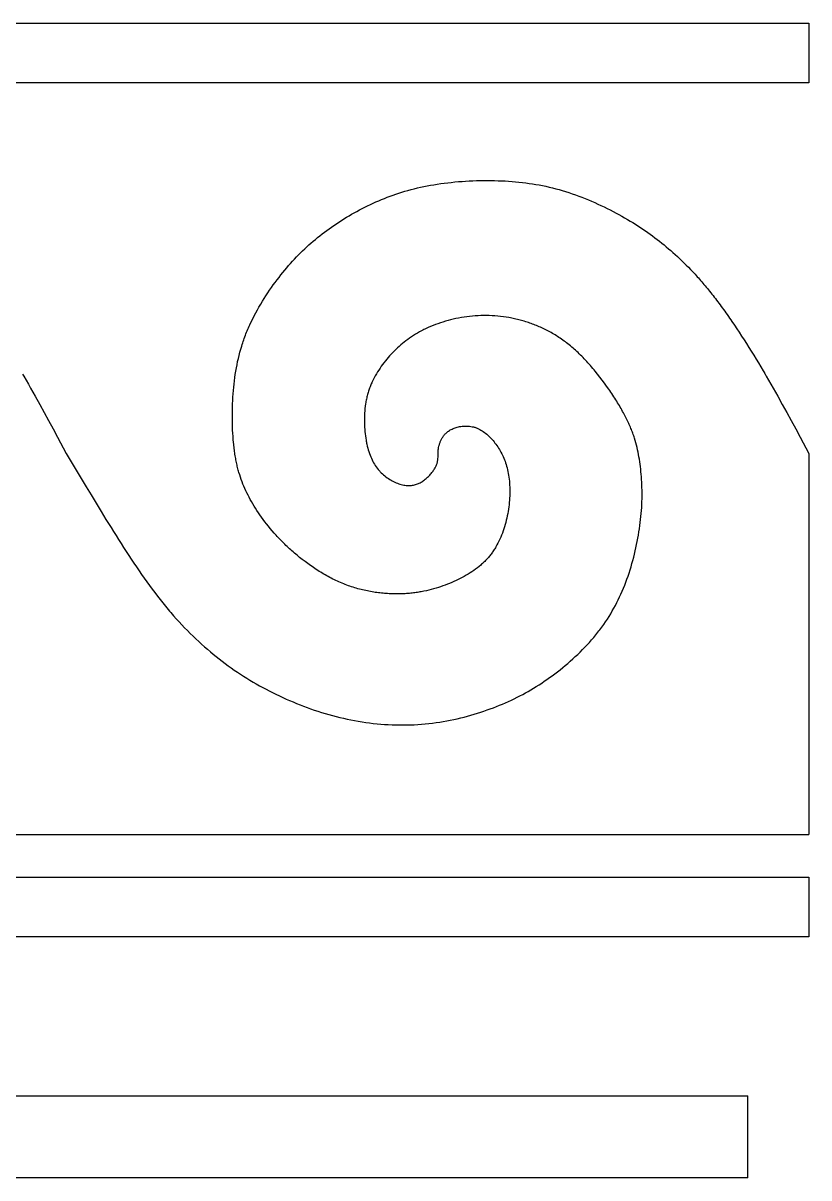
# Model space of a CAD drawing. Extents: x 0 to 279, y 0 to 212.
# Drawn here: x 103.3 to 137.5, y 161.3 to 211.6 of the extents above; entities that cross this region are included whole.
import ezdxf

# ---------------------------------------------------------------- set-up
doc = ezdxf.new("R2010")
doc.units = 0
doc.layers.add('LAYER_1', color=18, linetype='CONTINUOUS')

msp = doc.modelspace()

# ---------------------------------------------------------------- linework, layer by layer
at = {"layer": 'LAYER_1'}
for points in [[(102.152, 211.577), (103.663, 211.577), (105.176, 211.577), (106.689, 211.577), (108.199, 211.577), (108.952, 211.577), (109.703, 211.577), (110.452, 211.577), (111.198, 211.577), (111.942, 211.577), (112.682, 211.577), (113.418, 211.577), (114.151, 211.577), (114.879, 211.577), (115.602, 211.577), (115.961, 211.577), (116.32, 211.577), (116.676, 211.577), (117.032, 211.577), (117.386, 211.577), (117.738, 211.577), (118.089, 211.577), (118.439, 211.577), (118.786, 211.577), (119.132, 211.577), (119.476, 211.577), (119.819, 211.577), (120.159, 211.577), (120.498, 211.577), (120.834, 211.577), (121.169, 211.577), (121.502, 211.577), (121.832, 211.577), (122.161, 211.577), (122.487, 211.577), (122.811, 211.577), (123.133, 211.577), (123.452, 211.577), (123.77, 211.577), (124.084, 211.577), (124.397, 211.577), (124.706, 211.577), (125.014, 211.577), (125.318, 211.577), (125.62, 211.577), (125.92, 211.577), (126.216, 211.577), (126.51, 211.577), (126.801, 211.577), (127.089, 211.577), (127.375, 211.577), (127.657, 211.577), (127.936, 211.577), (128.213, 211.577), (128.486, 211.577), (128.756, 211.577), (129.023, 211.577), (129.286, 211.577), (129.546, 211.577), (129.803, 211.577), (130.057, 211.577), (130.307, 211.577), (130.554, 211.577), (130.797, 211.577), (131.037, 211.577), (131.273, 211.577), (131.505, 211.577), (131.734, 211.577), (131.959, 211.577), (132.18, 211.577), (132.398, 211.577), (132.611, 211.577), (132.821, 211.577), (133.026, 211.577), (133.228, 211.577), (133.425, 211.577), (133.619, 211.577), (133.808, 211.577), (133.993, 211.577), (134.174, 211.577), (134.35, 211.577), (134.522, 211.577), (134.69, 211.577), (134.854, 211.577), (135.012, 211.577), (135.167, 211.577), (135.316, 211.577), (135.462, 211.577), (135.602, 211.577), (135.738, 211.577), (135.869, 211.577), (135.995, 211.577), (136.116, 211.577), (136.233, 211.577), (136.344, 211.577), (136.451, 211.577), (136.552, 211.577), (136.649, 211.577), (136.74, 211.577), (136.784, 211.577), (136.826, 211.577), (136.867, 211.577), (136.907, 211.577), (136.945, 211.577), (136.982, 211.577), (137.018, 211.577), (137.053, 211.577), (137.086, 211.577), (137.118, 211.577), (137.148, 211.577), (137.177, 211.577), (137.205, 211.577), (137.231, 211.577), (137.256, 211.577), (137.28, 211.577), (137.302, 211.577), (137.323, 211.577), (137.342, 211.577), (137.36, 211.577), (137.377, 211.577), (137.392, 211.577), (137.406, 211.577), (137.418, 211.577), (137.429, 211.577), (137.439, 211.577), (137.447, 211.577), (137.453, 211.577), (137.458, 211.577), (137.462, 211.577), (137.464, 211.577), (137.465, 211.577)], [(137.465, 211.577), (137.465, 211.577), (137.465, 211.577), (137.465, 211.577), (137.465, 211.577), (137.465, 211.577), (137.465, 211.576), (137.465, 211.576), (137.465, 211.575), (137.465, 211.575), (137.465, 211.574), (137.465, 211.574), (137.465, 211.573), (137.465, 211.572), (137.465, 211.572), (137.465, 211.571), (137.465, 211.57), (137.465, 211.569), (137.465, 211.568), (137.465, 211.567), (137.465, 211.566), (137.465, 211.565), (137.465, 211.563), (137.465, 211.562), (137.465, 211.561), (137.465, 211.559), (137.465, 211.558), (137.465, 211.556), (137.465, 211.555), (137.465, 211.553), (137.465, 211.552), (137.465, 211.55), (137.465, 211.548), (137.465, 211.544), (137.465, 211.541), (137.465, 211.536), (137.465, 211.532), (137.465, 211.528), (137.465, 211.523), (137.465, 211.518), (137.465, 211.513), (137.465, 211.508), (137.465, 211.502), (137.465, 211.497), (137.465, 211.491), (137.465, 211.485), (137.465, 211.478), (137.465, 211.472), (137.465, 211.466), (137.465, 211.459), (137.465, 211.452), (137.465, 211.445), (137.465, 211.437), (137.465, 211.43), (137.465, 211.422), (137.465, 211.415), (137.465, 211.407), (137.465, 211.398), (137.465, 211.39), (137.465, 211.382), (137.465, 211.373), (137.465, 211.364), (137.465, 211.355), (137.465, 211.346), (137.465, 211.337), (137.465, 211.328), (137.465, 211.318), (137.465, 211.309), (137.465, 211.299), (137.465, 211.289), (137.465, 211.279), (137.465, 211.269), (137.465, 211.258), (137.465, 211.248), (137.465, 211.237), (137.465, 211.226), (137.465, 211.216), (137.465, 211.205), (137.465, 211.193), (137.465, 211.182), (137.465, 211.171), (137.465, 211.159), (137.465, 211.148), (137.465, 211.136), (137.465, 211.124), (137.465, 211.112), (137.465, 211.1), (137.465, 211.088), (137.465, 211.076), (137.465, 211.063), (137.465, 211.051), (137.465, 211.038), (137.465, 211.026), (137.465, 211.013), (137.465, 211), (137.465, 210.987), (137.465, 210.974), (137.465, 210.961), (137.465, 210.947), (137.465, 210.934), (137.465, 210.921), (137.465, 210.907), (137.465, 210.894), (137.465, 210.88), (137.465, 210.866), (137.465, 210.853), (137.465, 210.839), (137.465, 210.825), (137.465, 210.811), (137.465, 210.797), (137.465, 210.783), (137.465, 210.768), (137.465, 210.754), (137.465, 210.74), (137.465, 210.725), (137.465, 210.711), (137.465, 210.696), (137.465, 210.667), (137.465, 210.638), (137.465, 210.608), (137.465, 210.579), (137.465, 210.549), (137.465, 210.519), (137.465, 210.489), (137.465, 210.459), (137.465, 210.429), (137.465, 210.398), (137.465, 210.337), (137.465, 210.276), (137.465, 210.215), (137.465, 210.155), (137.465, 210.124), (137.465, 210.094), (137.465, 210.064), (137.465, 210.034), (137.465, 210.004), (137.465, 209.974), (137.465, 209.944), (137.465, 209.915), (137.465, 209.885), (137.465, 209.856), (137.465, 209.842), (137.465, 209.827), (137.465, 209.813), (137.465, 209.799), (137.465, 209.784), (137.465, 209.77), (137.465, 209.756), (137.465, 209.742), (137.465, 209.728), (137.465, 209.714), (137.465, 209.7), (137.465, 209.686), (137.465, 209.673), (137.465, 209.659), (137.465, 209.646), (137.465, 209.632), (137.465, 209.619), (137.465, 209.605), (137.465, 209.592), (137.465, 209.579), (137.465, 209.566), (137.465, 209.553), (137.465, 209.54), (137.465, 209.527), (137.465, 209.515), (137.465, 209.502), (137.465, 209.49), (137.465, 209.477), (137.465, 209.465), (137.465, 209.453), (137.465, 209.441), (137.465, 209.429), (137.465, 209.417), (137.465, 209.405), (137.465, 209.394), (137.465, 209.382), (137.465, 209.371), (137.465, 209.359), (137.465, 209.348), (137.465, 209.337), (137.465, 209.326), (137.465, 209.316), (137.465, 209.305), (137.465, 209.295), (137.465, 209.284), (137.465, 209.274), (137.465, 209.264), (137.465, 209.254), (137.465, 209.244), (137.465, 209.234), (137.465, 209.225), (137.465, 209.216), (137.465, 209.206), (137.465, 209.197), (137.465, 209.188), (137.465, 209.18), (137.465, 209.171), (137.465, 209.163), (137.465, 209.154), (137.465, 209.146), (137.465, 209.138), (137.465, 209.13), (137.465, 209.123), (137.465, 209.115), (137.465, 209.108), (137.465, 209.101), (137.465, 209.094), (137.465, 209.087), (137.465, 209.081), (137.465, 209.074), (137.465, 209.068), (137.465, 209.062), (137.465, 209.056), (137.465, 209.051), (137.465, 209.045), (137.465, 209.04), (137.465, 209.035), (137.465, 209.03), (137.465, 209.025), (137.465, 209.021), (137.465, 209.016), (137.465, 209.012), (137.465, 209.008), (137.465, 209.005), (137.465, 209.003), (137.465, 209.001), (137.465, 209), (137.465, 208.998), (137.465, 208.996), (137.465, 208.995), (137.465, 208.994), (137.465, 208.992), (137.465, 208.991), (137.465, 208.989), (137.465, 208.988), (137.465, 208.987), (137.465, 208.986), (137.465, 208.985), (137.465, 208.984), (137.465, 208.983), (137.465, 208.982), (137.465, 208.981), (137.465, 208.98), (137.465, 208.98), (137.465, 208.979), (137.465, 208.978), (137.465, 208.978), (137.465, 208.977), (137.465, 208.977), (137.465, 208.977), (137.465, 208.976), (137.465, 208.976), (137.465, 208.976), (137.465, 208.976), (137.465, 208.976), (137.465, 208.976)], [(137.465, 208.976), (137.464, 208.976), (137.462, 208.976), (137.458, 208.976), (137.453, 208.976), (137.447, 208.976), (137.439, 208.976), (137.429, 208.976), (137.418, 208.976), (137.406, 208.976), (137.392, 208.976), (137.377, 208.976), (137.36, 208.976), (137.342, 208.976), (137.323, 208.976), (137.302, 208.976), (137.28, 208.976), (137.256, 208.976), (137.231, 208.976), (137.205, 208.976), (137.177, 208.976), (137.148, 208.976), (137.118, 208.976), (137.086, 208.976), (137.053, 208.976), (137.018, 208.976), (136.982, 208.976), (136.945, 208.976), (136.907, 208.976), (136.867, 208.976), (136.826, 208.976), (136.784, 208.976), (136.74, 208.976), (136.649, 208.976), (136.552, 208.976), (136.451, 208.976), (136.344, 208.976), (136.233, 208.976), (136.116, 208.976), (135.995, 208.976), (135.869, 208.976), (135.738, 208.976), (135.602, 208.976), (135.462, 208.976), (135.316, 208.976), (135.167, 208.976), (135.012, 208.976), (134.854, 208.976), (134.69, 208.976), (134.522, 208.976), (134.35, 208.976), (134.174, 208.976), (133.993, 208.976), (133.808, 208.976), (133.619, 208.976), (133.425, 208.976), (133.228, 208.976), (133.026, 208.976), (132.821, 208.976), (132.611, 208.976), (132.398, 208.976), (132.18, 208.976), (131.959, 208.976), (131.734, 208.976), (131.505, 208.976), (131.273, 208.976), (131.037, 208.976), (130.797, 208.976), (130.554, 208.976), (130.307, 208.976), (130.057, 208.976), (129.803, 208.976), (129.546, 208.976), (129.286, 208.976), (129.023, 208.976), (128.756, 208.976), (128.486, 208.976), (128.213, 208.976), (127.936, 208.976), (127.657, 208.976), (127.375, 208.976), (127.089, 208.976), (126.801, 208.976), (126.51, 208.976), (126.216, 208.976), (125.92, 208.976), (125.62, 208.976), (125.318, 208.976), (125.014, 208.976), (124.706, 208.976), (124.397, 208.976), (124.084, 208.976), (123.77, 208.976), (123.452, 208.976), (123.133, 208.976), (122.811, 208.976), (122.487, 208.976), (122.161, 208.976), (121.832, 208.976), (121.502, 208.976), (121.169, 208.976), (120.834, 208.976), (120.498, 208.976), (120.159, 208.976), (119.819, 208.976), (119.476, 208.976), (119.132, 208.976), (118.786, 208.976), (118.439, 208.976), (118.089, 208.976), (117.738, 208.976), (117.386, 208.976), (117.032, 208.976), (116.676, 208.976), (116.32, 208.976), (115.961, 208.976), (115.602, 208.976), (114.879, 208.976), (114.151, 208.976), (113.418, 208.976), (112.682, 208.976), (111.942, 208.976), (111.198, 208.976), (110.452, 208.976), (109.703, 208.976), (108.952, 208.976), (108.199, 208.976), (106.689, 208.976), (105.176, 208.976), (103.663, 208.976), (102.152, 208.976)], [(105.175, 192.848), (105.605, 192.124), (105.82, 191.763), (106.035, 191.403), (106.251, 191.043), (106.467, 190.685), (106.684, 190.329), (106.901, 189.975), (107.12, 189.623), (107.229, 189.448), (107.339, 189.273), (107.449, 189.1), (107.559, 188.927), (107.669, 188.755), (107.78, 188.584), (107.891, 188.414), (108.002, 188.245), (108.114, 188.078), (108.226, 187.912), (108.339, 187.747), (108.451, 187.584), (108.565, 187.423), (108.678, 187.264), (108.792, 187.106), (108.907, 186.95), (109.022, 186.797), (109.137, 186.645), (109.253, 186.496), (109.369, 186.349), (109.486, 186.205), (109.545, 186.134), (109.604, 186.063), (109.663, 185.993), (109.722, 185.924), (109.84, 185.787), (109.959, 185.653), (110.079, 185.521), (110.199, 185.391), (110.32, 185.264), (110.442, 185.139), (110.564, 185.017), (110.687, 184.897), (110.81, 184.778), (110.934, 184.663), (111.059, 184.549), (111.184, 184.437), (111.311, 184.327), (111.438, 184.219), (111.565, 184.114), (111.694, 184.01), (111.823, 183.908), (111.953, 183.808), (112.083, 183.709), (112.215, 183.613), (112.347, 183.518), (112.48, 183.425), (112.614, 183.334), (112.749, 183.244), (112.885, 183.156), (113.021, 183.07), (113.159, 182.986), (113.297, 182.903), (113.436, 182.822), (113.576, 182.742), (113.718, 182.664), (113.86, 182.588), (114.003, 182.513), (114.147, 182.44), (114.292, 182.368), (114.439, 182.298), (114.586, 182.23), (114.734, 182.163), (114.884, 182.097), (115.034, 182.033), (115.186, 181.971), (115.338, 181.91), (115.491, 181.851), (115.645, 181.793), (115.8, 181.738), (115.956, 181.684), (116.113, 181.632), (116.27, 181.582), (116.428, 181.534), (116.586, 181.488), (116.746, 181.444), (116.905, 181.401), (117.065, 181.362), (117.226, 181.324), (117.387, 181.288), (117.549, 181.255), (117.711, 181.224), (117.873, 181.195), (118.035, 181.168), (118.198, 181.144), (118.361, 181.122), (118.524, 181.103), (118.687, 181.086), (118.85, 181.071), (119.013, 181.059), (119.176, 181.049), (119.338, 181.041), (119.501, 181.036), (119.663, 181.033), (119.825, 181.032), (119.986, 181.034), (120.147, 181.038), (120.308, 181.045), (120.468, 181.054), (120.627, 181.065), (120.786, 181.079), (120.944, 181.095), (121.101, 181.114), (121.257, 181.134), (121.413, 181.158), (121.567, 181.183), (121.721, 181.21), (121.874, 181.24), (122.025, 181.272), (122.176, 181.305), (122.325, 181.341), (122.474, 181.378), (122.621, 181.417), (122.766, 181.458), (122.911, 181.5), (123.054, 181.544), (123.195, 181.59), (123.335, 181.637), (123.474, 181.685), (123.611, 181.735), (123.747, 181.785), (123.881, 181.838), (124.013, 181.891), (124.143, 181.945), (124.273, 182.001), (124.4, 182.058), (124.527, 182.116), (124.652, 182.176), (124.775, 182.237), (124.898, 182.299), (125.02, 182.363), (125.14, 182.429), (125.26, 182.496), (125.378, 182.564), (125.496, 182.635), (125.613, 182.707), (125.73, 182.78), (125.846, 182.856), (125.961, 182.933), (126.076, 183.012), (126.191, 183.094), (126.306, 183.177), (126.42, 183.262), (126.533, 183.349), (126.647, 183.437), (126.759, 183.528), (126.871, 183.62), (126.982, 183.714), (127.092, 183.81), (127.201, 183.907), (127.308, 184.006), (127.415, 184.106), (127.52, 184.208), (127.623, 184.311), (127.724, 184.416), (127.824, 184.521), (127.922, 184.628), (128.018, 184.736), (128.112, 184.846), (128.203, 184.956), (128.248, 185.012), (128.292, 185.067), (128.336, 185.123), (128.379, 185.18), (128.421, 185.236), (128.463, 185.293), (128.504, 185.35), (128.545, 185.407), (128.624, 185.523), (128.701, 185.639), (128.776, 185.756), (128.848, 185.874), (128.918, 185.994), (128.986, 186.114), (129.052, 186.236), (129.116, 186.358), (129.177, 186.482), (129.237, 186.607), (129.295, 186.732), (129.35, 186.859), (129.404, 186.987), (129.456, 187.117), (129.506, 187.247), (129.555, 187.379), (129.602, 187.512), (129.647, 187.646), (129.69, 187.781), (129.732, 187.917), (129.772, 188.053), (129.81, 188.191), (129.846, 188.329), (129.881, 188.467), (129.914, 188.606), (129.946, 188.744), (129.975, 188.883), (130.003, 189.022), (130.03, 189.16), (130.054, 189.298), (130.077, 189.436), (130.098, 189.573), (130.117, 189.709), (130.134, 189.844), (130.15, 189.978), (130.163, 190.111), (130.175, 190.243), (130.186, 190.373), (130.194, 190.502), (130.201, 190.629), (130.206, 190.756), (130.209, 190.88), (130.211, 191.004), (130.212, 191.126), (130.211, 191.247), (130.208, 191.367), (130.204, 191.485), (130.198, 191.602), (130.192, 191.717), (130.184, 191.832), (130.174, 191.945), (130.164, 192.056), (130.152, 192.167), (130.139, 192.276), (130.125, 192.384), (130.11, 192.49), (130.094, 192.596), (130.077, 192.7), (130.058, 192.803), (130.038, 192.906), (130.017, 193.008), (129.993, 193.11), (129.968, 193.212), (129.941, 193.314), (129.912, 193.416), (129.88, 193.519), (129.863, 193.57), (129.846, 193.622), (129.828, 193.674), (129.809, 193.726), (129.789, 193.779), (129.769, 193.832), (129.748, 193.885), (129.727, 193.939), (129.704, 193.993), (129.681, 194.048), (129.657, 194.103), (129.632, 194.158), (129.606, 194.214), (129.58, 194.27), (129.552, 194.327), (129.524, 194.385), (129.494, 194.443), (129.464, 194.502), (129.433, 194.561), (129.4, 194.621), (129.367, 194.682), (129.333, 194.744), (129.298, 194.806), (129.262, 194.868), (129.225, 194.932), (129.187, 194.995), (129.148, 195.059), (129.109, 195.124), (129.068, 195.189), (129.027, 195.254), (128.985, 195.319), (128.942, 195.385), (128.899, 195.451), (128.854, 195.517), (128.81, 195.583), (128.764, 195.649), (128.671, 195.781), (128.576, 195.912), (128.479, 196.043), (128.379, 196.173), (128.278, 196.302), (128.175, 196.429), (128.124, 196.491), (128.071, 196.553), (128.019, 196.615), (127.966, 196.675), (127.913, 196.735), (127.859, 196.795), (127.806, 196.853), (127.752, 196.911), (127.698, 196.968), (127.644, 197.024), (127.59, 197.078), (127.536, 197.132), (127.481, 197.185), (127.427, 197.237), (127.372, 197.288), (127.318, 197.337), (127.263, 197.386), (127.208, 197.434), (127.153, 197.481), (127.098, 197.527), (127.043, 197.572), (126.988, 197.616), (126.932, 197.659), (126.877, 197.701), (126.821, 197.742), (126.766, 197.783), (126.71, 197.822), (126.654, 197.861), (126.598, 197.898), (126.541, 197.935), (126.485, 197.971), (126.429, 198.006), (126.372, 198.04), (126.315, 198.074), (126.259, 198.106), (126.202, 198.138), (126.144, 198.169), (126.087, 198.199), (126.03, 198.229), (125.972, 198.258), (125.915, 198.286), (125.857, 198.313), (125.799, 198.339), (125.741, 198.365), (125.682, 198.39), (125.624, 198.414), (125.565, 198.437), (125.507, 198.46), (125.448, 198.482), (125.389, 198.504), (125.329, 198.525), (125.27, 198.545), (125.21, 198.564), (125.151, 198.583), (125.091, 198.601), (125.031, 198.619), (124.971, 198.636), (124.91, 198.652), (124.85, 198.668), (124.79, 198.683), (124.729, 198.697), (124.668, 198.711), (124.608, 198.724), (124.547, 198.736), (124.486, 198.748), (124.425, 198.759), (124.303, 198.779), (124.18, 198.797), (124.058, 198.812), (123.935, 198.824), (123.812, 198.834), (123.689, 198.842), (123.567, 198.847), (123.444, 198.849), (123.322, 198.849), (123.2, 198.847), (123.078, 198.842), (122.956, 198.834), (122.835, 198.825), (122.714, 198.812), (122.593, 198.798), (122.474, 198.781), (122.355, 198.761), (122.236, 198.74), (122.119, 198.716), (122.003, 198.691), (121.888, 198.663), (121.774, 198.633), (121.661, 198.602), (121.55, 198.568), (121.44, 198.533), (121.332, 198.496), (121.226, 198.457), (121.121, 198.416), (121.018, 198.374), (120.917, 198.33), (120.818, 198.285), (120.769, 198.262), (120.721, 198.238), (120.674, 198.214), (120.627, 198.19), (120.534, 198.14), (120.444, 198.089), (120.356, 198.037), (120.27, 197.983), (120.185, 197.928), (120.103, 197.871), (120.022, 197.813), (119.943, 197.754), (119.866, 197.694), (119.79, 197.632), (119.716, 197.569), (119.643, 197.505), (119.572, 197.439), (119.502, 197.373), (119.434, 197.305), (119.367, 197.236), (119.301, 197.165), (119.236, 197.094), (119.172, 197.021), (119.11, 196.948), (119.048, 196.873), (118.988, 196.797), (118.93, 196.719), (118.873, 196.641), (118.817, 196.561), (118.763, 196.48), (118.711, 196.398), (118.66, 196.315), (118.612, 196.23), (118.565, 196.145), (118.52, 196.057), (118.478, 195.969), (118.458, 195.924), (118.438, 195.879), (118.419, 195.834), (118.4, 195.788), (118.382, 195.742), (118.365, 195.696), (118.348, 195.649), (118.332, 195.602), (118.316, 195.555), (118.301, 195.507), (118.287, 195.459), (118.273, 195.411), (118.261, 195.362), (118.248, 195.313), (118.237, 195.264), (118.226, 195.214), (118.216, 195.164), (118.206, 195.114), (118.198, 195.064), (118.189, 195.013), (118.175, 194.911), (118.163, 194.809), (118.153, 194.707), (118.145, 194.604), (118.14, 194.502), (118.137, 194.399), (118.136, 194.297), (118.137, 194.196), (118.14, 194.095), (118.145, 193.996), (118.151, 193.897), (118.16, 193.8), (118.17, 193.704), (118.182, 193.61), (118.195, 193.517), (118.21, 193.427), (118.218, 193.382), (118.226, 193.338), (118.235, 193.295), (118.244, 193.252), (118.263, 193.168), (118.284, 193.086), (118.306, 193.007), (118.33, 192.929), (118.355, 192.853), (118.382, 192.78), (118.41, 192.708), (118.44, 192.639), (118.471, 192.571), (118.504, 192.506), (118.538, 192.442), (118.574, 192.38), (118.612, 192.321), (118.651, 192.263), (118.692, 192.207), (118.735, 192.153), (118.779, 192.101), (118.802, 192.076), (118.825, 192.051), (118.873, 192.003), (118.922, 191.956), (118.972, 191.912), (119.024, 191.869), (119.076, 191.828), (119.13, 191.79), (119.184, 191.753), (119.239, 191.718), (119.294, 191.686), (119.35, 191.655), (119.406, 191.627), (119.462, 191.6), (119.518, 191.576), (119.574, 191.554), (119.629, 191.534), (119.684, 191.516), (119.739, 191.5), (119.792, 191.487), (119.845, 191.476), (119.896, 191.467), (119.947, 191.461), (119.997, 191.456), (120.045, 191.454), (120.093, 191.454), (120.139, 191.456), (120.185, 191.459), (120.23, 191.465), (120.274, 191.473), (120.317, 191.483), (120.36, 191.494), (120.401, 191.507), (120.442, 191.522), (120.483, 191.538), (120.522, 191.556), (120.561, 191.576), (120.6, 191.597), (120.637, 191.62), (120.675, 191.644), (120.712, 191.669), (120.748, 191.696), (120.783, 191.724), (120.819, 191.753), (120.853, 191.783), (120.887, 191.814), (120.92, 191.845), (120.952, 191.878), (120.983, 191.911), (121.013, 191.944), (121.042, 191.978), (121.07, 192.013), (121.097, 192.047), (121.122, 192.081), (121.146, 192.116), (121.169, 192.15), (121.19, 192.184), (121.21, 192.218), (121.229, 192.251), (121.245, 192.284), (121.26, 192.317), (121.273, 192.348), (121.285, 192.379), (121.295, 192.409), (121.304, 192.439), (121.311, 192.468), (121.318, 192.497), (121.323, 192.525), (121.327, 192.553), (121.331, 192.581), (121.333, 192.608), (121.335, 192.635), (121.338, 192.688), (121.339, 192.74), (121.34, 192.844), (121.341, 192.896), (121.344, 192.948), (121.349, 193.001), (121.355, 193.054), (121.364, 193.108), (121.375, 193.162), (121.382, 193.189), (121.389, 193.216), (121.397, 193.244), (121.405, 193.272), (121.415, 193.3), (121.425, 193.328), (121.436, 193.356), (121.448, 193.384), (121.461, 193.413), (121.475, 193.442), (121.49, 193.471), (121.505, 193.5), (121.522, 193.529), (121.541, 193.557), (121.56, 193.586), (121.581, 193.614), (121.603, 193.642), (121.626, 193.67), (121.651, 193.697), (121.677, 193.724), (121.705, 193.75), (121.735, 193.776), (121.766, 193.8), (121.799, 193.824), (121.833, 193.847), (121.87, 193.87), (121.908, 193.891), (121.949, 193.911), (121.991, 193.93), (122.035, 193.948), (122.081, 193.965), (122.128, 193.98), (122.177, 193.994), (122.227, 194.006), (122.278, 194.017), (122.33, 194.026), (122.383, 194.033), (122.437, 194.038), (122.492, 194.042), (122.547, 194.043), (122.602, 194.042), (122.658, 194.039), (122.714, 194.033), (122.77, 194.025), (122.826, 194.014), (122.854, 194.008), (122.882, 194.001), (122.909, 193.994), (122.937, 193.986), (122.964, 193.977), (122.992, 193.967), (123.019, 193.957), (123.046, 193.946), (123.073, 193.934), (123.1, 193.921), (123.126, 193.908), (123.153, 193.895), (123.205, 193.866), (123.257, 193.834), (123.308, 193.8), (123.358, 193.764), (123.408, 193.726), (123.457, 193.686), (123.505, 193.644), (123.552, 193.6), (123.598, 193.554), (123.643, 193.507), (123.688, 193.458), (123.732, 193.408), (123.774, 193.356), (123.816, 193.303), (123.856, 193.249), (123.896, 193.193), (123.934, 193.137), (123.972, 193.079), (124.008, 193.021), (124.043, 192.961), (124.077, 192.9), (124.109, 192.838), (124.141, 192.774), (124.171, 192.71), (124.2, 192.644), (124.227, 192.576), (124.253, 192.508), (124.278, 192.437), (124.301, 192.366), (124.323, 192.292), (124.343, 192.217), (124.362, 192.141), (124.379, 192.063), (124.394, 191.983), (124.408, 191.902), (124.42, 191.818), (124.431, 191.733), (124.44, 191.647), (124.447, 191.558), (124.453, 191.469), (124.456, 191.378), (124.459, 191.286), (124.459, 191.193), (124.458, 191.099), (124.455, 191.004), (124.45, 190.908), (124.444, 190.812), (124.436, 190.716), (124.426, 190.619), (124.414, 190.522), (124.401, 190.425), (124.386, 190.328), (124.369, 190.231), (124.351, 190.135), (124.331, 190.039), (124.309, 189.943), (124.285, 189.848), (124.26, 189.754), (124.233, 189.661), (124.203, 189.568), (124.173, 189.477), (124.14, 189.386), (124.105, 189.296), (124.068, 189.208), (124.03, 189.12), (123.989, 189.034), (123.946, 188.949), (123.902, 188.866), (123.855, 188.784), (123.831, 188.743), (123.806, 188.703), (123.781, 188.663), (123.755, 188.624), (123.729, 188.585), (123.702, 188.547), (123.674, 188.509), (123.646, 188.471), (123.618, 188.434), (123.589, 188.397), (123.559, 188.361), (123.529, 188.325), (123.498, 188.29), (123.467, 188.255), (123.435, 188.221), (123.402, 188.187), (123.369, 188.154), (123.336, 188.121), (123.302, 188.088), (123.267, 188.056), (123.232, 188.024), (123.197, 187.993), (123.124, 187.932), (123.05, 187.873), (122.973, 187.815), (122.895, 187.759), (122.815, 187.704), (122.734, 187.651), (122.651, 187.6), (122.566, 187.549), (122.48, 187.501), (122.393, 187.453), (122.304, 187.407), (122.214, 187.363), (122.123, 187.319), (122.03, 187.277), (121.937, 187.236), (121.843, 187.196), (121.747, 187.157), (121.65, 187.12), (121.553, 187.084), (121.453, 187.049), (121.353, 187.016), (121.252, 186.984), (121.149, 186.954), (121.044, 186.925), (120.938, 186.899), (120.831, 186.874), (120.722, 186.851), (120.611, 186.829), (120.555, 186.82), (120.499, 186.81), (120.442, 186.801), (120.385, 186.793), (120.328, 186.785), (120.27, 186.778), (120.211, 186.771), (120.152, 186.765), (120.093, 186.759), (120.033, 186.754), (119.972, 186.75), (119.911, 186.746), (119.85, 186.743), (119.788, 186.74), (119.726, 186.738), (119.663, 186.737), (119.6, 186.736), (119.536, 186.735), (119.472, 186.736), (119.408, 186.737), (119.343, 186.739), (119.278, 186.741), (119.212, 186.744), (119.146, 186.748), (119.08, 186.753), (119.014, 186.758), (118.947, 186.764), (118.88, 186.77), (118.812, 186.778), (118.745, 186.786), (118.677, 186.795), (118.609, 186.804), (118.541, 186.815), (118.473, 186.826), (118.405, 186.838), (118.336, 186.851), (118.268, 186.864), (118.199, 186.879), (118.13, 186.894), (118.061, 186.91), (117.992, 186.927), (117.923, 186.945), (117.854, 186.963), (117.785, 186.983), (117.717, 187.003), (117.648, 187.024), (117.579, 187.047), (117.51, 187.07), (117.441, 187.094), (117.373, 187.119), (117.305, 187.144), (117.236, 187.171), (117.168, 187.199), (117.1, 187.228), (117.032, 187.257), (116.965, 187.288), (116.898, 187.319), (116.83, 187.352), (116.764, 187.385), (116.697, 187.419), (116.631, 187.453), (116.564, 187.489), (116.499, 187.525), (116.433, 187.562), (116.368, 187.6), (116.303, 187.638), (116.239, 187.677), (116.175, 187.717), (116.111, 187.757), (116.047, 187.798), (115.984, 187.839), (115.922, 187.881), (115.86, 187.924), (115.798, 187.967), (115.737, 188.01), (115.676, 188.054), (115.556, 188.143), (115.438, 188.234), (115.322, 188.326), (115.208, 188.42), (115.096, 188.514), (115.042, 188.562), (114.987, 188.609), (114.934, 188.657), (114.881, 188.705), (114.829, 188.754), (114.777, 188.802), (114.726, 188.85), (114.676, 188.899), (114.627, 188.948), (114.578, 188.996), (114.53, 189.045), (114.482, 189.094), (114.435, 189.143), (114.389, 189.191), (114.344, 189.24), (114.299, 189.289), (114.211, 189.387), (114.126, 189.486), (114.043, 189.584), (113.962, 189.682), (113.885, 189.78), (113.809, 189.878), (113.736, 189.976), (113.665, 190.074), (113.596, 190.172), (113.53, 190.269), (113.466, 190.367), (113.404, 190.463), (113.344, 190.56), (113.286, 190.656), (113.231, 190.752), (113.177, 190.847), (113.125, 190.942), (113.076, 191.037), (113.028, 191.132), (112.982, 191.227), (112.938, 191.323), (112.896, 191.419), (112.856, 191.517), (112.818, 191.615), (112.781, 191.714), (112.747, 191.815), (112.714, 191.917), (112.682, 192.021), (112.668, 192.074), (112.653, 192.127), (112.639, 192.181), (112.625, 192.235), (112.612, 192.29), (112.599, 192.346), (112.587, 192.402), (112.574, 192.458), (112.563, 192.515), (112.552, 192.573), (112.541, 192.632), (112.53, 192.691), (112.52, 192.751), (112.51, 192.812), (112.501, 192.874), (112.492, 192.936), (112.484, 192.999), (112.476, 193.062), (112.468, 193.126), (112.461, 193.191), (112.454, 193.257), (112.447, 193.322), (112.435, 193.456), (112.425, 193.591), (112.416, 193.728), (112.409, 193.867), (112.403, 194.007), (112.399, 194.148), (112.396, 194.29), (112.395, 194.433), (112.395, 194.577), (112.397, 194.721), (112.401, 194.865), (112.406, 195.01), (112.413, 195.154), (112.421, 195.298), (112.431, 195.442), (112.442, 195.585), (112.455, 195.727), (112.47, 195.869), (112.487, 196.01), (112.505, 196.151), (112.525, 196.291), (112.547, 196.43), (112.571, 196.569), (112.598, 196.707), (112.626, 196.844), (112.656, 196.981), (112.689, 197.117), (112.724, 197.253), (112.762, 197.388), (112.801, 197.523), (112.822, 197.59), (112.844, 197.657), (112.866, 197.724), (112.889, 197.791), (112.912, 197.858), (112.937, 197.924), (112.961, 197.991), (112.987, 198.057), (113.013, 198.123), (113.04, 198.189), (113.068, 198.255), (113.096, 198.321), (113.125, 198.386), (113.154, 198.452), (113.216, 198.582), (113.279, 198.712), (113.345, 198.841), (113.412, 198.969), (113.482, 199.096), (113.554, 199.222), (113.627, 199.346), (113.702, 199.47), (113.778, 199.592), (113.856, 199.713), (113.934, 199.832), (114.014, 199.95), (114.095, 200.066), (114.176, 200.18), (114.258, 200.292), (114.341, 200.403), (114.424, 200.511), (114.507, 200.618), (114.591, 200.722), (114.674, 200.825), (114.758, 200.925), (114.843, 201.024), (114.928, 201.121), (115.013, 201.216), (115.099, 201.31), (115.186, 201.401), (115.273, 201.492), (115.361, 201.581), (115.45, 201.668), (115.54, 201.754), (115.631, 201.839), (115.722, 201.922), (115.815, 202.005), (115.909, 202.086), (116.004, 202.166), (116.101, 202.245), (116.198, 202.324), (116.297, 202.401), (116.398, 202.478), (116.5, 202.554), (116.603, 202.629), (116.707, 202.702), (116.812, 202.775), (116.919, 202.847), (117.027, 202.918), (117.136, 202.988), (117.246, 203.057), (117.357, 203.125), (117.469, 203.192), (117.582, 203.257), (117.696, 203.322), (117.811, 203.385), (117.926, 203.447), (118.043, 203.508), (118.161, 203.567), (118.279, 203.625), (118.398, 203.682), (118.517, 203.738), (118.638, 203.792), (118.759, 203.845), (118.881, 203.897), (119.005, 203.947), (119.129, 203.996), (119.254, 204.043), (119.381, 204.089), (119.509, 204.134), (119.638, 204.176), (119.768, 204.218), (119.9, 204.258), (120.033, 204.296), (120.168, 204.333), (120.304, 204.368), (120.442, 204.402), (120.582, 204.434), (120.723, 204.464), (120.866, 204.493), (121.012, 204.52), (121.159, 204.545), (121.307, 204.569), (121.458, 204.591), (121.609, 204.612), (121.762, 204.63), (121.916, 204.647), (122.071, 204.663), (122.227, 204.677), (122.383, 204.689), (122.54, 204.699), (122.697, 204.708), (122.854, 204.715), (123.012, 204.721), (123.169, 204.724), (123.326, 204.727), (123.483, 204.727), (123.639, 204.726), (123.794, 204.724), (123.949, 204.719), (124.102, 204.714), (124.255, 204.706), (124.407, 204.697), (124.557, 204.686), (124.707, 204.673), (124.857, 204.659), (125.005, 204.642), (125.153, 204.624), (125.3, 204.604), (125.446, 204.582), (125.592, 204.558), (125.737, 204.532), (125.882, 204.504), (126.027, 204.474), (126.171, 204.442), (126.314, 204.407), (126.458, 204.371), (126.601, 204.332), (126.744, 204.291), (126.886, 204.247), (127.029, 204.202), (127.171, 204.154), (127.314, 204.103), (127.455, 204.051), (127.596, 203.997), (127.736, 203.942), (127.876, 203.884), (128.015, 203.825), (128.153, 203.765), (128.289, 203.703), (128.425, 203.64), (128.559, 203.576), (128.691, 203.51), (128.823, 203.444), (128.952, 203.377), (129.08, 203.31), (129.206, 203.241), (129.33, 203.172), (129.452, 203.103), (129.572, 203.033), (129.689, 202.964), (129.805, 202.893), (129.919, 202.823), (130.03, 202.752), (130.14, 202.68), (130.249, 202.608), (130.356, 202.535), (130.461, 202.462), (130.565, 202.388), (130.668, 202.313), (130.769, 202.237), (130.87, 202.16), (130.97, 202.082), (131.069, 202.003), (131.167, 201.923), (131.264, 201.842), (131.361, 201.76), (131.458, 201.676), (131.554, 201.591), (131.65, 201.504), (131.746, 201.416), (131.842, 201.327), (131.938, 201.235), (132.034, 201.142), (132.13, 201.047), (132.225, 200.95), (132.322, 200.85), (132.418, 200.749), (132.514, 200.645), (132.611, 200.539), (132.659, 200.485), (132.708, 200.43), (132.757, 200.374), (132.805, 200.318), (132.854, 200.261), (132.903, 200.204), (132.952, 200.146), (133.001, 200.087), (133.051, 200.027), (133.1, 199.967), (133.15, 199.905), (133.199, 199.843), (133.249, 199.781), (133.299, 199.717), (133.349, 199.653), (133.4, 199.587), (133.45, 199.521), (133.501, 199.454), (133.552, 199.387), (133.603, 199.318), (133.654, 199.249), (133.705, 199.178), (133.756, 199.107), (133.808, 199.035), (133.86, 198.963), (133.912, 198.889), (133.964, 198.815), (134.016, 198.741), (134.068, 198.665), (134.12, 198.589), (134.225, 198.435), (134.33, 198.279), (134.435, 198.12), (134.54, 197.959), (134.645, 197.796), (134.75, 197.632), (134.855, 197.465), (134.96, 197.297), (135.064, 197.128), (135.168, 196.958), (135.272, 196.787), (135.375, 196.614), (135.478, 196.441), (135.529, 196.355), (135.536, 196.344), (135.539, 196.338), (135.54, 196.336), (135.541, 196.334), (135.548, 196.323), (135.561, 196.301), (135.611, 196.214), (135.713, 196.04), (135.813, 195.865), (135.914, 195.69), (136.112, 195.338), (136.309, 194.985), (136.504, 194.631), (136.698, 194.276), (136.891, 193.919), (137.083, 193.563), (137.465, 192.848)], [(103.271, 196.301), (103.322, 196.214), (103.423, 196.04), (103.524, 195.865), (103.624, 195.69), (103.823, 195.338), (104.019, 194.985), (104.214, 194.631), (104.408, 194.276), (104.601, 193.919), (104.793, 193.563), (105.175, 192.848)], [(137.465, 192.848), (137.465, 192.848), (137.465, 192.847), (137.465, 192.846), (137.465, 192.845), (137.465, 192.843), (137.465, 192.841), (137.465, 192.839), (137.465, 192.836), (137.465, 192.833), (137.465, 192.829), (137.465, 192.826), (137.465, 192.821), (137.465, 192.817), (137.465, 192.812), (137.465, 192.806), (137.465, 192.801), (137.465, 192.795), (137.465, 192.788), (137.465, 192.781), (137.465, 192.774), (137.465, 192.767), (137.465, 192.759), (137.465, 192.751), (137.465, 192.742), (137.465, 192.733), (137.465, 192.724), (137.465, 192.715), (137.465, 192.705), (137.465, 192.695), (137.465, 192.684), (137.465, 192.673), (137.465, 192.662), (137.465, 192.639), (137.465, 192.614), (137.465, 192.588), (137.465, 192.56), (137.465, 192.532), (137.465, 192.502), (137.465, 192.471), (137.465, 192.438), (137.465, 192.405), (137.465, 192.37), (137.465, 192.334), (137.465, 192.297), (137.465, 192.258), (137.465, 192.218), (137.465, 192.178), (137.465, 192.136), (137.465, 192.093), (137.465, 192.049), (137.465, 192.003), (137.465, 191.957), (137.465, 191.909), (137.465, 191.861), (137.465, 191.811), (137.465, 191.76), (137.465, 191.709), (137.465, 191.656), (137.465, 191.602), (137.465, 191.547), (137.465, 191.491), (137.465, 191.435), (137.465, 191.377), (137.465, 191.318), (137.465, 191.258), (137.465, 191.198), (137.465, 191.136), (137.465, 191.074), (137.465, 191.01), (137.465, 190.946), (137.465, 190.881), (137.465, 190.815), (137.465, 190.748), (137.465, 190.681), (137.465, 190.612), (137.465, 190.543), (137.465, 190.473), (137.465, 190.402), (137.465, 190.33), (137.465, 190.258), (137.465, 190.184), (137.465, 190.11), (137.465, 190.036), (137.465, 189.96), (137.465, 189.884), (137.465, 189.807), (137.465, 189.73), (137.465, 189.651), (137.465, 189.572), (137.465, 189.493), (137.465, 189.413), (137.465, 189.332), (137.465, 189.251), (137.465, 189.169), (137.465, 189.086), (137.465, 189.003), (137.465, 188.919), (137.465, 188.835), (137.465, 188.75), (137.465, 188.664), (137.465, 188.578), (137.465, 188.492), (137.465, 188.405), (137.465, 188.318), (137.465, 188.23), (137.465, 188.141), (137.465, 188.053), (137.465, 187.963), (137.465, 187.874), (137.465, 187.784), (137.465, 187.693), (137.465, 187.602), (137.465, 187.511), (137.465, 187.419), (137.465, 187.327), (137.465, 187.235), (137.465, 187.049), (137.465, 186.862), (137.465, 186.674), (137.465, 186.485), (137.465, 186.295), (137.465, 186.104), (137.465, 185.913), (137.465, 185.72), (137.465, 185.528), (137.465, 185.334), (137.465, 184.947), (137.465, 184.558), (137.465, 184.17), (137.465, 183.782), (137.465, 183.589), (137.465, 183.396), (137.465, 183.203), (137.465, 183.012), (137.465, 182.821), (137.465, 182.631), (137.465, 182.442), (137.465, 182.254), (137.465, 182.067), (137.465, 181.881), (137.465, 181.789), (137.465, 181.697), (137.465, 181.605), (137.465, 181.514), (137.465, 181.423), (137.465, 181.333), (137.465, 181.243), (137.465, 181.153), (137.465, 181.064), (137.465, 180.975), (137.465, 180.887), (137.465, 180.799), (137.465, 180.711), (137.465, 180.624), (137.465, 180.538), (137.465, 180.452), (137.465, 180.366), (137.465, 180.282), (137.465, 180.197), (137.465, 180.114), (137.465, 180.03), (137.465, 179.948), (137.465, 179.866), (137.465, 179.784), (137.465, 179.703), (137.465, 179.623), (137.465, 179.544), (137.465, 179.465), (137.465, 179.387), (137.465, 179.309), (137.465, 179.232), (137.465, 179.156), (137.465, 179.081), (137.465, 179.006), (137.465, 178.932), (137.465, 178.859), (137.465, 178.786), (137.465, 178.714), (137.465, 178.644), (137.465, 178.573), (137.465, 178.504), (137.465, 178.436), (137.465, 178.368), (137.465, 178.301), (137.465, 178.235), (137.465, 178.17), (137.465, 178.106), (137.465, 178.042), (137.465, 177.98), (137.465, 177.918), (137.465, 177.858), (137.465, 177.798), (137.465, 177.739), (137.465, 177.682), (137.465, 177.625), (137.465, 177.569), (137.465, 177.514), (137.465, 177.46), (137.465, 177.408), (137.465, 177.356), (137.465, 177.305), (137.465, 177.256), (137.465, 177.207), (137.465, 177.159), (137.465, 177.113), (137.465, 177.068), (137.465, 177.024), (137.465, 176.98), (137.465, 176.938), (137.465, 176.898), (137.465, 176.858), (137.465, 176.82), (137.465, 176.782), (137.465, 176.746), (137.465, 176.711), (137.465, 176.678), (137.465, 176.645), (137.465, 176.614), (137.465, 176.584), (137.465, 176.556), (137.465, 176.528), (137.465, 176.502), (137.465, 176.478), (137.465, 176.454), (137.465, 176.443), (137.465, 176.432), (137.465, 176.422), (137.465, 176.411), (137.465, 176.401), (137.465, 176.392), (137.465, 176.383), (137.465, 176.374), (137.465, 176.365), (137.465, 176.357), (137.465, 176.349), (137.465, 176.342), (137.465, 176.335), (137.465, 176.328), (137.465, 176.322), (137.465, 176.316), (137.465, 176.31), (137.465, 176.305), (137.465, 176.3), (137.465, 176.295), (137.465, 176.291), (137.465, 176.287), (137.465, 176.283), (137.465, 176.28), (137.465, 176.277), (137.465, 176.275), (137.465, 176.273), (137.465, 176.271), (137.465, 176.27), (137.465, 176.269), (137.465, 176.268), (137.465, 176.268)], [(102.152, 176.268), (103.663, 176.268), (105.176, 176.268), (106.689, 176.268), (108.199, 176.268), (108.952, 176.268), (109.703, 176.268), (110.452, 176.268), (111.198, 176.268), (111.942, 176.268), (112.682, 176.268), (113.418, 176.268), (114.151, 176.268), (114.879, 176.268), (115.602, 176.268), (115.961, 176.268), (116.32, 176.268), (116.676, 176.268), (117.032, 176.268), (117.386, 176.268), (117.738, 176.268), (118.089, 176.268), (118.439, 176.268), (118.786, 176.268), (119.132, 176.268), (119.476, 176.268), (119.819, 176.268), (120.159, 176.268), (120.498, 176.268), (120.834, 176.268), (121.169, 176.268), (121.502, 176.268), (121.832, 176.268), (122.161, 176.268), (122.487, 176.268), (122.811, 176.268), (123.133, 176.268), (123.452, 176.268), (123.77, 176.268), (124.084, 176.268), (124.397, 176.268), (124.706, 176.268), (125.014, 176.268), (125.318, 176.268), (125.62, 176.268), (125.92, 176.268), (126.216, 176.268), (126.51, 176.268), (126.801, 176.268), (127.089, 176.268), (127.375, 176.268), (127.657, 176.268), (127.936, 176.268), (128.213, 176.268), (128.486, 176.268), (128.756, 176.268), (129.023, 176.268), (129.286, 176.268), (129.546, 176.268), (129.803, 176.268), (130.057, 176.268), (130.307, 176.268), (130.554, 176.268), (130.797, 176.268), (131.037, 176.268), (131.273, 176.268), (131.505, 176.268), (131.734, 176.268), (131.959, 176.268), (132.18, 176.268), (132.398, 176.268), (132.611, 176.268), (132.821, 176.268), (133.026, 176.268), (133.228, 176.268), (133.425, 176.268), (133.619, 176.268), (133.808, 176.268), (133.993, 176.268), (134.174, 176.268), (134.35, 176.268), (134.522, 176.268), (134.69, 176.268), (134.854, 176.268), (135.012, 176.268), (135.167, 176.268), (135.316, 176.268), (135.462, 176.268), (135.602, 176.268), (135.738, 176.268), (135.869, 176.268), (135.995, 176.268), (136.116, 176.268), (136.233, 176.268), (136.344, 176.268), (136.451, 176.268), (136.552, 176.268), (136.649, 176.268), (136.74, 176.268), (136.784, 176.268), (136.826, 176.268), (136.867, 176.268), (136.907, 176.268), (136.945, 176.268), (136.982, 176.268), (137.018, 176.268), (137.053, 176.268), (137.086, 176.268), (137.118, 176.268), (137.148, 176.268), (137.177, 176.268), (137.205, 176.268), (137.231, 176.268), (137.256, 176.268), (137.28, 176.268), (137.302, 176.268), (137.323, 176.268), (137.342, 176.268), (137.36, 176.268), (137.377, 176.268), (137.392, 176.268), (137.406, 176.268), (137.418, 176.268), (137.429, 176.268), (137.439, 176.268), (137.447, 176.268), (137.453, 176.268), (137.458, 176.268), (137.462, 176.268), (137.464, 176.268), (137.465, 176.268)], [(102.152, 174.409), (103.663, 174.409), (105.176, 174.409), (106.689, 174.409), (108.199, 174.409), (108.952, 174.409), (109.703, 174.409), (110.452, 174.409), (111.198, 174.409), (111.942, 174.409), (112.682, 174.409), (113.418, 174.409), (114.151, 174.409), (114.879, 174.409), (115.602, 174.409), (115.961, 174.409), (116.32, 174.409), (116.676, 174.409), (117.032, 174.409), (117.386, 174.409), (117.738, 174.409), (118.089, 174.409), (118.439, 174.409), (118.786, 174.409), (119.132, 174.409), (119.476, 174.409), (119.819, 174.409), (120.159, 174.409), (120.498, 174.409), (120.834, 174.409), (121.169, 174.409), (121.502, 174.409), (121.832, 174.409), (122.161, 174.409), (122.487, 174.409), (122.811, 174.409), (123.133, 174.409), (123.452, 174.409), (123.77, 174.409), (124.084, 174.409), (124.397, 174.409), (124.706, 174.409), (125.014, 174.409), (125.318, 174.409), (125.62, 174.409), (125.92, 174.409), (126.216, 174.409), (126.51, 174.409), (126.801, 174.409), (127.089, 174.409), (127.375, 174.409), (127.657, 174.409), (127.936, 174.409), (128.213, 174.409), (128.486, 174.409), (128.756, 174.409), (129.023, 174.409), (129.286, 174.409), (129.546, 174.409), (129.803, 174.409), (130.057, 174.409), (130.307, 174.409), (130.554, 174.409), (130.797, 174.409), (131.037, 174.409), (131.273, 174.409), (131.505, 174.409), (131.734, 174.409), (131.959, 174.409), (132.18, 174.409), (132.398, 174.409), (132.611, 174.409), (132.821, 174.409), (133.026, 174.409), (133.228, 174.409), (133.425, 174.409), (133.619, 174.409), (133.808, 174.409), (133.993, 174.409), (134.174, 174.409), (134.35, 174.409), (134.522, 174.409), (134.69, 174.409), (134.854, 174.409), (135.012, 174.409), (135.167, 174.409), (135.316, 174.409), (135.462, 174.409), (135.602, 174.409), (135.738, 174.409), (135.869, 174.409), (135.995, 174.409), (136.116, 174.409), (136.233, 174.409), (136.344, 174.409), (136.451, 174.409), (136.552, 174.409), (136.649, 174.409), (136.74, 174.409), (136.784, 174.409), (136.826, 174.409), (136.867, 174.409), (136.907, 174.409), (136.945, 174.409), (136.982, 174.409), (137.018, 174.409), (137.053, 174.409), (137.086, 174.409), (137.118, 174.409), (137.148, 174.409), (137.177, 174.409), (137.205, 174.409), (137.231, 174.409), (137.256, 174.409), (137.28, 174.409), (137.302, 174.409), (137.323, 174.409), (137.342, 174.409), (137.36, 174.409), (137.377, 174.409), (137.392, 174.409), (137.406, 174.409), (137.418, 174.409), (137.429, 174.409), (137.439, 174.409), (137.447, 174.409), (137.453, 174.409), (137.458, 174.409), (137.462, 174.409), (137.464, 174.409), (137.465, 174.409)], [(137.465, 174.409), (137.465, 174.409), (137.465, 174.409), (137.465, 174.409), (137.465, 174.409), (137.465, 174.409), (137.465, 174.408), (137.465, 174.408), (137.465, 174.408), (137.465, 174.407), (137.465, 174.406), (137.465, 174.406), (137.465, 174.405), (137.465, 174.404), (137.465, 174.404), (137.465, 174.403), (137.465, 174.402), (137.465, 174.401), (137.465, 174.4), (137.465, 174.399), (137.465, 174.398), (137.465, 174.397), (137.465, 174.395), (137.465, 174.394), (137.465, 174.393), (137.465, 174.391), (137.465, 174.39), (137.465, 174.388), (137.465, 174.387), (137.465, 174.385), (137.465, 174.384), (137.465, 174.382), (137.465, 174.38), (137.465, 174.377), (137.465, 174.373), (137.465, 174.369), (137.465, 174.364), (137.465, 174.36), (137.465, 174.355), (137.465, 174.35), (137.465, 174.345), (137.465, 174.34), (137.465, 174.334), (137.465, 174.329), (137.465, 174.323), (137.465, 174.317), (137.465, 174.311), (137.465, 174.304), (137.465, 174.298), (137.465, 174.291), (137.465, 174.284), (137.465, 174.277), (137.465, 174.27), (137.465, 174.262), (137.465, 174.254), (137.465, 174.247), (137.465, 174.239), (137.465, 174.231), (137.465, 174.222), (137.465, 174.214), (137.465, 174.205), (137.465, 174.197), (137.465, 174.188), (137.465, 174.179), (137.465, 174.169), (137.465, 174.16), (137.465, 174.15), (137.465, 174.141), (137.465, 174.131), (137.465, 174.121), (137.465, 174.111), (137.465, 174.101), (137.465, 174.09), (137.465, 174.08), (137.465, 174.069), (137.465, 174.059), (137.465, 174.048), (137.465, 174.037), (137.465, 174.026), (137.465, 174.014), (137.465, 174.003), (137.465, 173.991), (137.465, 173.98), (137.465, 173.968), (137.465, 173.956), (137.465, 173.944), (137.465, 173.932), (137.465, 173.92), (137.465, 173.908), (137.465, 173.895), (137.465, 173.883), (137.465, 173.87), (137.465, 173.858), (137.465, 173.845), (137.465, 173.832), (137.465, 173.819), (137.465, 173.806), (137.465, 173.793), (137.465, 173.78), (137.465, 173.766), (137.465, 173.753), (137.465, 173.739), (137.465, 173.726), (137.465, 173.712), (137.465, 173.699), (137.465, 173.685), (137.465, 173.671), (137.465, 173.657), (137.465, 173.643), (137.465, 173.629), (137.465, 173.615), (137.465, 173.6), (137.465, 173.586), (137.465, 173.572), (137.465, 173.558), (137.465, 173.543), (137.465, 173.529), (137.465, 173.499), (137.465, 173.47), (137.465, 173.441), (137.465, 173.411), (137.465, 173.381), (137.465, 173.351), (137.465, 173.321), (137.465, 173.291), (137.465, 173.261), (137.465, 173.23), (137.465, 173.17), (137.465, 173.109), (137.465, 173.048), (137.465, 172.987), (137.465, 172.956), (137.465, 172.926), (137.465, 172.896), (137.465, 172.866), (137.465, 172.836), (137.465, 172.806), (137.465, 172.777), (137.465, 172.747), (137.465, 172.718), (137.465, 172.689), (137.465, 172.674), (137.465, 172.66), (137.465, 172.645), (137.465, 172.631), (137.465, 172.617), (137.465, 172.603), (137.465, 172.588), (137.465, 172.574), (137.465, 172.56), (137.465, 172.546), (137.465, 172.532), (137.465, 172.519), (137.465, 172.505), (137.465, 172.491), (137.465, 172.478), (137.465, 172.464), (137.465, 172.451), (137.465, 172.438), (137.465, 172.424), (137.465, 172.411), (137.465, 172.398), (137.465, 172.385), (137.465, 172.372), (137.465, 172.36), (137.465, 172.347), (137.465, 172.334), (137.465, 172.322), (137.465, 172.309), (137.465, 172.297), (137.465, 172.285), (137.465, 172.273), (137.465, 172.261), (137.465, 172.249), (137.465, 172.237), (137.465, 172.226), (137.465, 172.214), (137.465, 172.203), (137.465, 172.192), (137.465, 172.181), (137.465, 172.17), (137.465, 172.159), (137.465, 172.148), (137.465, 172.137), (137.465, 172.127), (137.465, 172.116), (137.465, 172.106), (137.465, 172.096), (137.465, 172.086), (137.465, 172.076), (137.465, 172.067), (137.465, 172.057), (137.465, 172.048), (137.465, 172.039), (137.465, 172.03), (137.465, 172.021), (137.465, 172.012), (137.465, 172.003), (137.465, 171.995), (137.465, 171.987), (137.465, 171.978), (137.465, 171.971), (137.465, 171.963), (137.465, 171.955), (137.465, 171.948), (137.465, 171.94), (137.465, 171.933), (137.465, 171.926), (137.465, 171.92), (137.465, 171.913), (137.465, 171.907), (137.465, 171.9), (137.465, 171.894), (137.465, 171.889), (137.465, 171.883), (137.465, 171.877), (137.465, 171.872), (137.465, 171.867), (137.465, 171.862), (137.465, 171.857), (137.465, 171.853), (137.465, 171.849), (137.465, 171.845), (137.465, 171.841), (137.465, 171.837), (137.465, 171.835), (137.465, 171.834), (137.465, 171.832), (137.465, 171.83), (137.465, 171.829), (137.465, 171.827), (137.465, 171.826), (137.465, 171.824), (137.465, 171.823), (137.465, 171.822), (137.465, 171.821), (137.465, 171.819), (137.465, 171.818), (137.465, 171.817), (137.465, 171.816), (137.465, 171.815), (137.465, 171.814), (137.465, 171.814), (137.465, 171.813), (137.465, 171.812), (137.465, 171.811), (137.465, 171.811), (137.465, 171.81), (137.465, 171.81), (137.465, 171.809), (137.465, 171.809), (137.465, 171.809), (137.465, 171.808), (137.465, 171.808), (137.465, 171.808), (137.465, 171.808), (137.465, 171.808)], [(137.465, 171.808), (137.464, 171.808), (137.462, 171.808), (137.458, 171.808), (137.453, 171.808), (137.447, 171.808), (137.439, 171.808), (137.429, 171.808), (137.418, 171.808), (137.406, 171.808), (137.392, 171.808), (137.377, 171.808), (137.36, 171.808), (137.342, 171.808), (137.323, 171.808), (137.302, 171.808), (137.28, 171.808), (137.256, 171.808), (137.231, 171.808), (137.205, 171.808), (137.177, 171.808), (137.148, 171.808), (137.118, 171.808), (137.086, 171.808), (137.053, 171.808), (137.018, 171.808), (136.982, 171.808), (136.945, 171.808), (136.907, 171.808), (136.867, 171.808), (136.826, 171.808), (136.784, 171.808), (136.74, 171.808), (136.649, 171.808), (136.552, 171.808), (136.451, 171.808), (136.344, 171.808), (136.233, 171.808), (136.116, 171.808), (135.995, 171.808), (135.869, 171.808), (135.738, 171.808), (135.602, 171.808), (135.462, 171.808), (135.316, 171.808), (135.167, 171.808), (135.012, 171.808), (134.854, 171.808), (134.69, 171.808), (134.522, 171.808), (134.35, 171.808), (134.174, 171.808), (133.993, 171.808), (133.808, 171.808), (133.619, 171.808), (133.425, 171.808), (133.228, 171.808), (133.026, 171.808), (132.821, 171.808), (132.611, 171.808), (132.398, 171.808), (132.18, 171.808), (131.959, 171.808), (131.734, 171.808), (131.505, 171.808), (131.273, 171.808), (131.037, 171.808), (130.797, 171.808), (130.554, 171.808), (130.307, 171.808), (130.057, 171.808), (129.803, 171.808), (129.546, 171.808), (129.286, 171.808), (129.023, 171.808), (128.756, 171.808), (128.486, 171.808), (128.213, 171.808), (127.936, 171.808), (127.657, 171.808), (127.375, 171.808), (127.089, 171.808), (126.801, 171.808), (126.51, 171.808), (126.216, 171.808), (125.92, 171.808), (125.62, 171.808), (125.318, 171.808), (125.014, 171.808), (124.706, 171.808), (124.397, 171.808), (124.084, 171.808), (123.77, 171.808), (123.452, 171.808), (123.133, 171.808), (122.811, 171.808), (122.487, 171.808), (122.161, 171.808), (121.832, 171.808), (121.502, 171.808), (121.169, 171.808), (120.834, 171.808), (120.498, 171.808), (120.159, 171.808), (119.819, 171.808), (119.476, 171.808), (119.132, 171.808), (118.786, 171.808), (118.439, 171.808), (118.089, 171.808), (117.738, 171.808), (117.386, 171.808), (117.032, 171.808), (116.676, 171.808), (116.32, 171.808), (115.961, 171.808), (115.602, 171.808), (114.879, 171.808), (114.151, 171.808), (113.418, 171.808), (112.682, 171.808), (111.942, 171.808), (111.198, 171.808), (110.452, 171.808), (109.703, 171.808), (108.952, 171.808), (108.199, 171.808), (106.689, 171.808), (105.176, 171.808), (103.663, 171.808), (102.152, 171.808)], [(102.881, 164.891), (103.552, 164.891), (104.218, 164.891), (104.88, 164.891), (105.537, 164.891), (106.189, 164.891), (106.837, 164.891), (107.48, 164.891), (108.117, 164.891), (108.75, 164.891), (109.377, 164.891), (110, 164.891), (110.616, 164.891), (111.228, 164.891), (111.833, 164.891), (112.433, 164.891), (113.028, 164.891), (113.616, 164.891), (114.199, 164.891), (114.775, 164.891), (115.346, 164.891), (115.91, 164.891), (116.468, 164.891), (117.019, 164.891), (117.564, 164.891), (118.102, 164.891), (118.634, 164.891), (119.159, 164.891), (119.677, 164.891), (120.188, 164.891), (120.691, 164.891), (121.188, 164.891), (121.678, 164.891), (122.16, 164.891), (122.634, 164.891), (123.101, 164.891), (123.561, 164.891), (124.013, 164.891), (124.456, 164.891), (124.892, 164.891), (125.32, 164.891), (125.74, 164.891), (126.152, 164.891), (126.555, 164.891), (126.95, 164.891), (127.336, 164.891), (127.714, 164.891), (128.083, 164.891), (128.444, 164.891), (128.795, 164.891), (129.138, 164.891), (129.472, 164.891), (129.796, 164.891), (130.111, 164.891), (130.417, 164.891), (130.713, 164.891), (131, 164.891), (131.277, 164.891), (131.545, 164.891), (131.802, 164.891), (132.05, 164.891), (132.288, 164.891), (132.516, 164.891), (132.733, 164.891), (132.94, 164.891), (133.137, 164.891), (133.324, 164.891), (133.413, 164.891), (133.499, 164.891), (133.583, 164.891), (133.665, 164.891), (133.743, 164.891), (133.819, 164.891), (133.892, 164.891), (133.962, 164.891), (134.03, 164.891), (134.095, 164.891), (134.157, 164.891), (134.217, 164.891), (134.273, 164.891), (134.327, 164.891), (134.378, 164.891), (134.426, 164.891), (134.472, 164.891), (134.514, 164.891), (134.554, 164.891), (134.591, 164.891), (134.625, 164.891), (134.656, 164.891), (134.684, 164.891), (134.709, 164.891), (134.731, 164.891), (134.751, 164.891), (134.767, 164.891), (134.781, 164.891), (134.791, 164.891), (134.799, 164.891), (134.803, 164.891), (134.805, 164.891)], [(134.805, 161.323), (134.805, 161.323), (134.805, 161.323), (134.805, 161.323), (134.805, 161.323), (134.805, 161.324), (134.805, 161.324), (134.805, 161.325), (134.805, 161.325), (134.805, 161.326), (134.805, 161.327), (134.805, 161.327), (134.805, 161.328), (134.805, 161.329), (134.805, 161.33), (134.805, 161.332), (134.805, 161.333), (134.805, 161.334), (134.805, 161.336), (134.805, 161.337), (134.805, 161.339), (134.805, 161.34), (134.805, 161.342), (134.805, 161.344), (134.805, 161.345), (134.805, 161.347), (134.805, 161.349), (134.805, 161.351), (134.805, 161.353), (134.805, 161.356), (134.805, 161.358), (134.805, 161.36), (134.805, 161.363), (134.805, 161.368), (134.805, 161.373), (134.805, 161.379), (134.805, 161.385), (134.805, 161.391), (134.805, 161.397), (134.805, 161.404), (134.805, 161.411), (134.805, 161.418), (134.805, 161.426), (134.805, 161.433), (134.805, 161.441), (134.805, 161.45), (134.805, 161.458), (134.805, 161.467), (134.805, 161.476), (134.805, 161.485), (134.805, 161.495), (134.805, 161.504), (134.805, 161.514), (134.805, 161.525), (134.805, 161.535), (134.805, 161.546), (134.805, 161.557), (134.805, 161.568), (134.805, 161.579), (134.805, 161.591), (134.805, 161.603), (134.805, 161.615), (134.805, 161.627), (134.805, 161.639), (134.805, 161.652), (134.805, 161.665), (134.805, 161.678), (134.805, 161.691), (134.805, 161.704), (134.805, 161.718), (134.805, 161.732), (134.805, 161.746), (134.805, 161.76), (134.805, 161.775), (134.805, 161.789), (134.805, 161.804), (134.805, 161.819), (134.805, 161.834), (134.805, 161.849), (134.805, 161.865), (134.805, 161.88), (134.805, 161.896), (134.805, 161.912), (134.805, 161.928), (134.805, 161.944), (134.805, 161.961), (134.805, 161.977), (134.805, 161.994), (134.805, 162.011), (134.805, 162.028), (134.805, 162.045), (134.805, 162.062), (134.805, 162.079), (134.805, 162.097), (134.805, 162.115), (134.805, 162.132), (134.805, 162.15), (134.805, 162.168), (134.805, 162.186), (134.805, 162.205), (134.805, 162.223), (134.805, 162.242), (134.805, 162.26), (134.805, 162.279), (134.805, 162.298), (134.805, 162.317), (134.805, 162.336), (134.805, 162.355), (134.805, 162.374), (134.805, 162.393), (134.805, 162.413), (134.805, 162.432), (134.805, 162.452), (134.805, 162.471), (134.805, 162.491), (134.805, 162.511), (134.805, 162.531), (134.805, 162.571), (134.805, 162.611), (134.805, 162.651), (134.805, 162.692), (134.805, 162.733), (134.805, 162.774), (134.805, 162.815), (134.805, 162.857), (134.805, 162.898), (134.805, 162.94), (134.805, 163.023), (134.805, 163.107), (134.805, 163.19), (134.805, 163.274), (134.805, 163.315), (134.805, 163.357), (134.805, 163.398), (134.805, 163.44), (134.805, 163.481), (134.805, 163.522), (134.805, 163.562), (134.805, 163.603), (134.805, 163.643), (134.805, 163.683), (134.805, 163.703), (134.805, 163.723), (134.805, 163.742), (134.805, 163.762), (134.805, 163.781), (134.805, 163.801), (134.805, 163.82), (134.805, 163.84), (134.805, 163.859), (134.805, 163.878), (134.805, 163.897), (134.805, 163.916), (134.805, 163.935), (134.805, 163.953), (134.805, 163.972), (134.805, 163.99), (134.805, 164.009), (134.805, 164.027), (134.805, 164.045), (134.805, 164.063), (134.805, 164.081), (134.805, 164.099), (134.805, 164.117), (134.805, 164.134), (134.805, 164.152), (134.805, 164.169), (134.805, 164.186), (134.805, 164.203), (134.805, 164.22), (134.805, 164.236), (134.805, 164.253), (134.805, 164.269), (134.805, 164.286), (134.805, 164.302), (134.805, 164.318), (134.805, 164.333), (134.805, 164.349), (134.805, 164.364), (134.805, 164.38), (134.805, 164.395), (134.805, 164.41), (134.805, 164.424), (134.805, 164.439), (134.805, 164.453), (134.805, 164.468), (134.805, 164.482), (134.805, 164.495), (134.805, 164.509), (134.805, 164.522), (134.805, 164.536), (134.805, 164.549), (134.805, 164.562), (134.805, 164.574), (134.805, 164.587), (134.805, 164.599), (134.805, 164.611), (134.805, 164.623), (134.805, 164.634), (134.805, 164.646), (134.805, 164.657), (134.805, 164.668), (134.805, 164.678), (134.805, 164.689), (134.805, 164.699), (134.805, 164.709), (134.805, 164.719), (134.805, 164.728), (134.805, 164.738), (134.805, 164.747), (134.805, 164.755), (134.805, 164.764), (134.805, 164.772), (134.805, 164.78), (134.805, 164.788), (134.805, 164.795), (134.805, 164.803), (134.805, 164.81), (134.805, 164.816), (134.805, 164.823), (134.805, 164.829), (134.805, 164.835), (134.805, 164.84), (134.805, 164.846), (134.805, 164.851), (134.805, 164.853), (134.805, 164.856), (134.805, 164.858), (134.805, 164.86), (134.805, 164.862), (134.805, 164.864), (134.805, 164.866), (134.805, 164.868), (134.805, 164.87), (134.805, 164.872), (134.805, 164.873), (134.805, 164.875), (134.805, 164.877), (134.805, 164.878), (134.805, 164.879), (134.805, 164.881), (134.805, 164.882), (134.805, 164.883), (134.805, 164.884), (134.805, 164.885), (134.805, 164.886), (134.805, 164.887), (134.805, 164.888), (134.805, 164.888), (134.805, 164.889), (134.805, 164.889), (134.805, 164.89), (134.805, 164.89), (134.805, 164.891), (134.805, 164.891), (134.805, 164.891), (134.805, 164.891)], [(134.805, 161.323), (134.803, 161.323), (134.799, 161.323), (134.791, 161.323), (134.781, 161.323), (134.767, 161.323), (134.751, 161.323), (134.731, 161.323), (134.709, 161.323), (134.684, 161.323), (134.656, 161.323), (134.625, 161.323), (134.591, 161.323), (134.554, 161.323), (134.514, 161.323), (134.472, 161.323), (134.426, 161.323), (134.378, 161.323), (134.327, 161.323), (134.273, 161.323), (134.217, 161.323), (134.157, 161.323), (134.095, 161.323), (134.03, 161.323), (133.962, 161.323), (133.892, 161.323), (133.819, 161.323), (133.743, 161.323), (133.665, 161.323), (133.583, 161.323), (133.499, 161.323), (133.413, 161.323), (133.324, 161.323), (133.137, 161.323), (132.94, 161.323), (132.733, 161.323), (132.516, 161.323), (132.288, 161.323), (132.05, 161.323), (131.802, 161.323), (131.545, 161.323), (131.277, 161.323), (131, 161.323), (130.713, 161.323), (130.417, 161.323), (130.111, 161.323), (129.796, 161.323), (129.472, 161.323), (129.138, 161.323), (128.795, 161.323), (128.444, 161.323), (128.083, 161.323), (127.714, 161.323), (127.336, 161.323), (126.95, 161.323), (126.555, 161.323), (126.152, 161.323), (125.74, 161.323), (125.32, 161.323), (124.892, 161.323), (124.456, 161.323), (124.013, 161.323), (123.561, 161.323), (123.101, 161.323), (122.634, 161.323), (122.16, 161.323), (121.678, 161.323), (121.188, 161.323), (120.691, 161.323), (120.188, 161.323), (119.677, 161.323), (119.159, 161.323), (118.634, 161.323), (118.102, 161.323), (117.564, 161.323), (117.019, 161.323), (116.468, 161.323), (115.91, 161.323), (115.346, 161.323), (114.775, 161.323), (114.199, 161.323), (113.616, 161.323), (113.028, 161.323), (112.433, 161.323), (111.833, 161.323), (111.228, 161.323), (110.616, 161.323), (110, 161.323), (109.377, 161.323), (108.75, 161.323), (108.117, 161.323), (107.48, 161.323), (106.837, 161.323), (106.189, 161.323), (105.537, 161.323), (104.88, 161.323), (104.218, 161.323), (103.552, 161.323), (102.881, 161.323)]]:
    msp.add_lwpolyline(points, dxfattribs=at)

doc.saveas('drawing.dxf')
